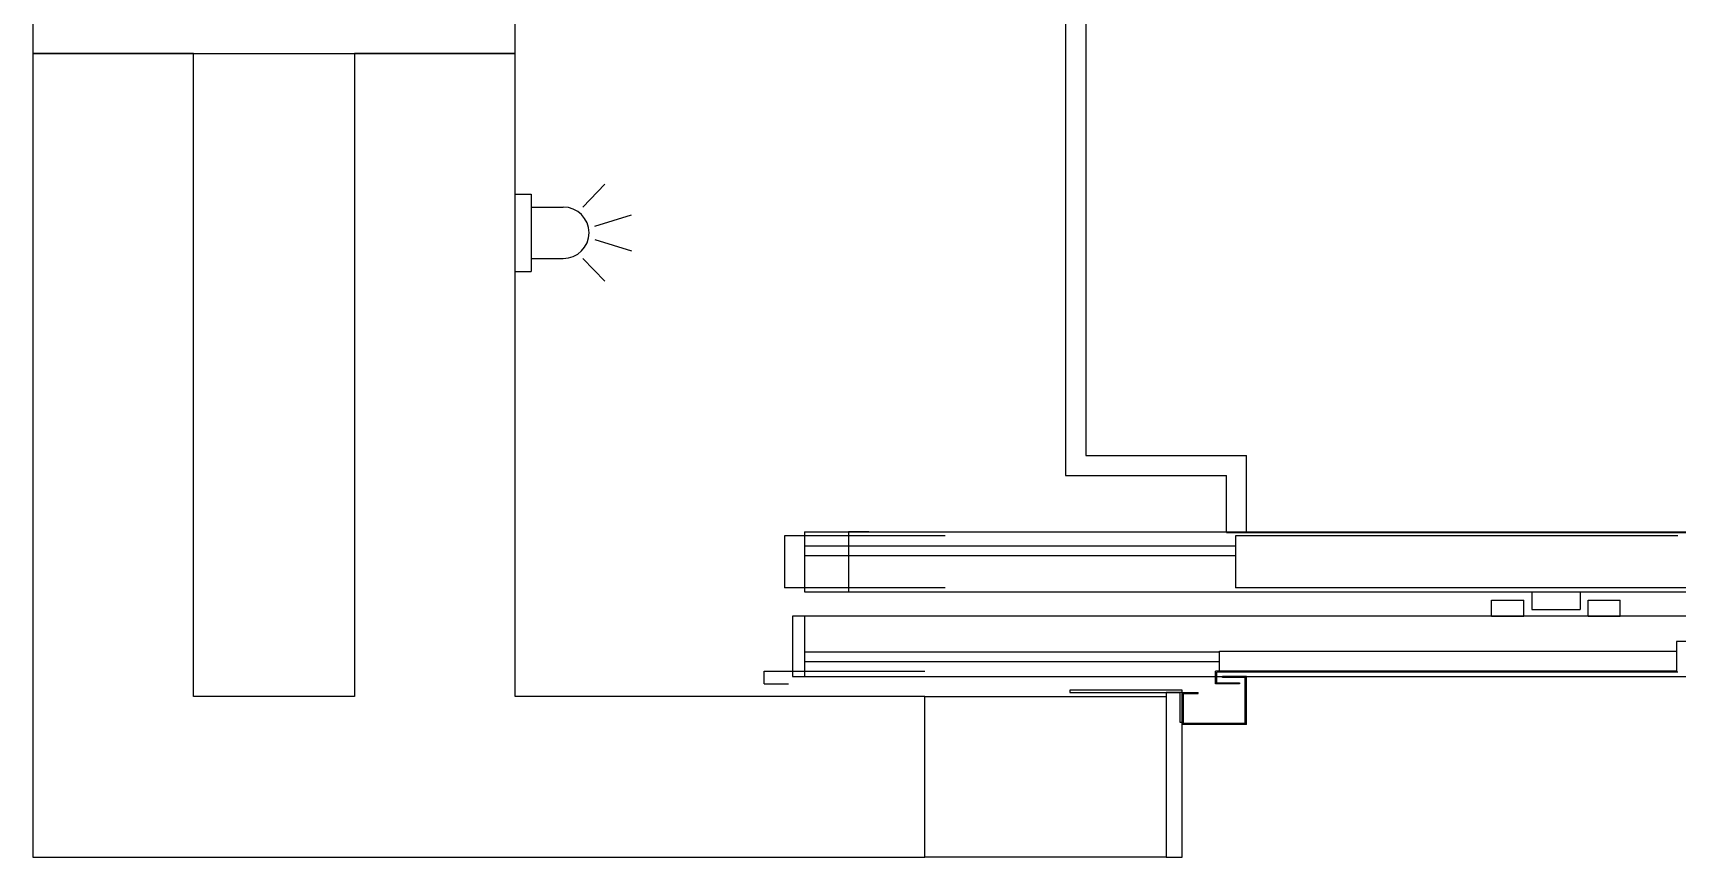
# Model space of a CAD drawing. Header units: inches. Extents: x 115261 to 122061, y 106823 to 110024.
# Drawn here: x 115261 to 117306, y 107024 to 108050 of the extents above; entities that cross this region are included whole.
import ezdxf

# ---------------------------------------------------------------- set-up
doc = ezdxf.new("R2010")
doc.units = ezdxf.units.IN
doc.header["$MEASUREMENT"] = 0
doc.layers.add('freecads.com', color=7, linetype='Continuous')

msp = doc.modelspace()

# ---------------------------------------------------------------- linework, layer by layer
at = {"layer": 'freecads.com'}
for p, q in [((115260.6, 110024), (115260.6, 108024)), ((115860.6, 108024), (115860.6, 110024)), ((116545.6, 109549), (116545.6, 107499)), ((116570.6, 109524), (116570.6, 107524)), ((115260.6, 108024), (115860.6, 108024)), ((115460.6, 108024), (115260.6, 108024)), ((115260.6, 108024), (115260.6, 107024)), ((115460.6, 107224), (115460.6, 108024)), ((115860.6, 108024), (115660.6, 108024)), ((115660.6, 108024), (115660.6, 107224)), ((115860.6, 107224), (115860.6, 108024)), ((115944.7, 107832.8), (115972.4, 107861.3)), ((115860.6, 107849), (115880.6, 107849)), ((115860.6, 107753), (115860.6, 107849)), ((115880.6, 107849), (115880.6, 107753)), ((115880.6, 107833), (115920.6, 107833)), ((115959.7, 107809.3), (116005.5, 107823.4)), ((115959.7, 107792.6), (116005.5, 107778.5)), ((115860.6, 107753), (115880.6, 107753)), ((115880.6, 107769), (115920.6, 107769)), ((115944.7, 107769.1), (115972.4, 107740.6)), ((116570.6, 107524), (116770.6, 107524)), ((116770.6, 107428), (116770.6, 107524)), ((116545.6, 107499), (116745.6, 107499)), ((116745.6, 107428), (116745.6, 107499)), ((116395.6, 107424), (116195.6, 107424)), ((116195.6, 107424), (116195.6, 107359)), ((116220.6, 107429), (118420.6, 107429)), ((116220.6, 107429), (116220.6, 107354)), ((116300.6, 107429), (116275.6, 107429)), ((116275.6, 107429), (116275.6, 107354)), ((116745.6, 107428), (116770.6, 107428)), ((117307.1, 107424), (116757.1, 107424)), ((116757.1, 107424), (116757.1, 107359)), ((116770.6, 107428), (117870.6, 107428)), ((116757.1, 107411), (116220.6, 107411)), ((116757.1, 107399), (116220.6, 107399)), ((116395.6, 107359), (116195.6, 107359)), ((116220.6, 107354), (118420.6, 107354)), ((116275.6, 107354), (116300.6, 107354)), ((117332.1, 107359), (116757.1, 107359)), ((117075.6, 107324), (117075.6, 107344)), ((117075.6, 107344), (117115.6, 107344)), ((117115.6, 107324), (117115.6, 107344)), ((117125.6, 107354), (117185.6, 107354)), ((117125.6, 107354), (117125.6, 107332)), ((117185.6, 107354), (117185.6, 107332)), ((117195.6, 107324), (117195.6, 107344)), ((117195.6, 107344), (117235.6, 107344)), ((117235.6, 107324), (117235.6, 107344)), ((116230.6, 107324), (116205.6, 107324)), ((116205.6, 107324), (116205.6, 107249)), ((118420.6, 107324), (116220.6, 107324)), ((116220.6, 107324), (116220.6, 107249)), ((117075.6, 107324), (117115.6, 107324)), ((117125.6, 107332), (117185.6, 107332)), ((117195.6, 107324), (117235.6, 107324)), ((116737.1, 107255.5), (116737.1, 107280.5)), ((116737.1, 107280.5), (117305.6, 107280.5)), ((117330.6, 107292.5), (117305.6, 107292.5)), ((117305.6, 107292.5), (117305.6, 107255.5)), ((116737.1, 107279), (116220.6, 107279)), ((116737.1, 107267), (116220.6, 107267)), ((116170.6, 107239.5), (116170.6, 107255.5)), ((116170.6, 107255.5), (116370.6, 107255.5)), ((116170.6, 107239.5), (116200.6, 107239.5)), ((116205.6, 107249), (116230.6, 107249)), ((116220.6, 107249), (118420.6, 107249)), ((117305.6, 107255.5), (116732.1, 107255.5)), ((116732.1, 107239.5), (116732.1, 107255.5)), ((116762.1, 107239.5), (116732.1, 107239.5)), ((117307.1, 107254), (116733.6, 107254)), ((116733.6, 107241), (116733.6, 107254)), ((116733.6, 107241), (116762.1, 107241)), ((116770.6, 107249), (116740.6, 107249)), ((116740.6, 107247.5), (116740.6, 107249)), ((116740.6, 107247.5), (116740.6, 107249)), ((116770.6, 107249), (116740.6, 107249)), ((116769.1, 107247.5), (116740.6, 107247.5)), ((116769.1, 107247.5), (116740.6, 107247.5)), ((116762.1, 107241), (116762.1, 107239.5)), ((116769.1, 107190.5), (116769.1, 107247.5)), ((116769.1, 107190.5), (116769.1, 107247.5)), ((116770.6, 107189), (116770.6, 107249)), ((116770.6, 107189), (116770.6, 107249)), ((115660.6, 107224), (115460.6, 107224)), ((116370.6, 107224), (115860.6, 107224)), ((116370.6, 107024), (116370.6, 107224)), ((116370.6, 107024), (116370.6, 107224)), ((116370.6, 107224), (116670.6, 107224)), ((116690.6, 107232), (116550.6, 107232)), ((116550.6, 107232), (116550.6, 107229)), ((116550.6, 107229), (116687.6, 107229)), ((116690.6, 107229), (116670.6, 107229)), ((116670.6, 107229), (116670.6, 107024)), ((116670.6, 107224), (116670.6, 107024)), ((116687.6, 107229), (116687.6, 107192)), ((116690.6, 107192), (116690.6, 107232)), ((116690.6, 107024), (116690.6, 107229)), ((116690.6, 107189), (116690.6, 107229)), ((116690.6, 107229), (116710.6, 107229)), ((116690.6, 107229), (116710.6, 107229)), ((116690.6, 107189), (116690.6, 107229)), ((116692.1, 107190.5), (116692.1, 107227.5)), ((116692.1, 107227.5), (116710.6, 107227.5)), ((116692.1, 107190.5), (116692.1, 107227.5)), ((116692.1, 107227.5), (116710.6, 107227.5)), ((116710.6, 107227.5), (116710.6, 107229)), ((116710.6, 107227.5), (116710.6, 107229)), ((116687.6, 107192), (116690.6, 107192)), ((116770.6, 107189), (116690.6, 107189)), ((116770.6, 107189), (116690.6, 107189)), ((116769.1, 107190.5), (116692.1, 107190.5)), ((116769.1, 107190.5), (116692.1, 107190.5)), ((115260.6, 107024), (116370.6, 107024)), ((116670.6, 107024), (116370.6, 107024)), ((116670.6, 107024), (116690.6, 107024))]:
    msp.add_line(p, q, dxfattribs=at)
msp.add_arc((115920.6, 107801), 32, 270, 90, dxfattribs=at)

doc.saveas('drawing.dxf')
